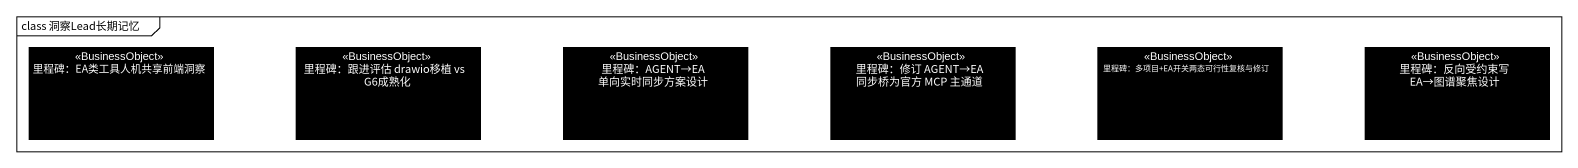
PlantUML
@startuml
mainframe class 洞察Lead长期记忆
hide circle
hide empty members
class "里程碑：EA类工具人机共享前端洞察" as 里程碑_EA类工具人机共享前端洞察 <<BusinessObject>> #000000
class "里程碑：跟进评估 drawio移植 vs G6成熟化" as 里程碑_跟进评估_drawio移植_vs_G6成熟化 <<BusinessObject>> #000000
class "里程碑：AGENT→EA 单向实时同步方案设计" as 里程碑_AGENT_EA_单向实时同步方案设计 <<BusinessObject>> #000000
class "里程碑：修订 AGENT→EA 同步桥为官方 MCP 主通道" as 里程碑_修订_AGENT_EA_同步桥为官方_MCP <<BusinessObject>> #000000
class "里程碑：多项目+EA开关两态可行性复核与修订" as 里程碑_多项目_EA开关两态可行性复核与修订 <<BusinessObject>> #000000
class "里程碑：反向受约束写 EA→图谱聚焦设计" as 里程碑_反向受约束写_EA_图谱聚焦设计 <<BusinessObject>> #000000
@enduml
